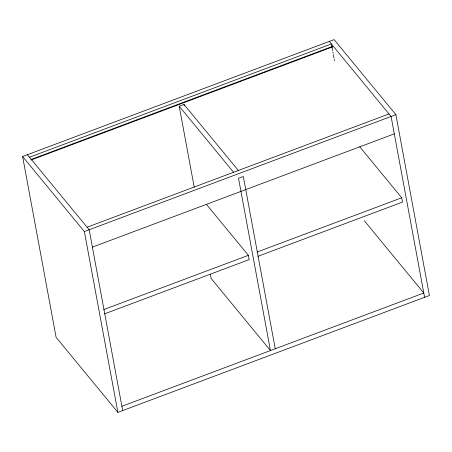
<?xml version="1.0" encoding="UTF-8"?>
<svg xmlns="http://www.w3.org/2000/svg" width="452" height="452" viewBox="0 0 452 452"><rect width="100%" height="100%" fill="white"/><g stroke="black" fill="none" stroke-linecap="round" stroke-linejoin="round"><path stroke-width="0.68" d="M22.6 156.499L334.118 39.623L395.884 114.672L429.4 295.501L117.882 412.377L56.116 337.328L22.6 156.499L84.366 231.548L117.882 412.377M29.482 157.223L331.395 43.951L332.632 50.635M30.798 159.579L332.389 46.432M31.131 159.991L332.723 46.838M194.224 187.19L179.224 106.254L184.026 104.452L238.419 170.54M87.089 227.22L389.008 113.949M84.366 231.548L395.884 114.672M92.389 247.137L394.308 133.86M103.762 309.569L248.357 255.323L249.154 259.612L104.559 313.857M257.12 252.035L401.715 197.784L402.512 202.072L257.917 256.324M121.887 406.286L423.801 293.009L364.272 220.683M329.316 41.426L391.082 116.475L424.597 297.303M359.713 146.747L401.715 197.784M179.224 106.254L233.616 172.342M206.349 204.281L248.357 255.323M27.402 154.697L89.168 229.746L122.684 410.574M332.881 51.974L333.13 53.313M333.378 54.652L334 57.992M334.248 59.331L334.491 60.67M275.245 348.746L243.323 176.5L238.52 178.303L270.443 350.549L211.146 278.505L210.378 274.353M184.026 104.452L184.286 105.836"/></g></svg>
